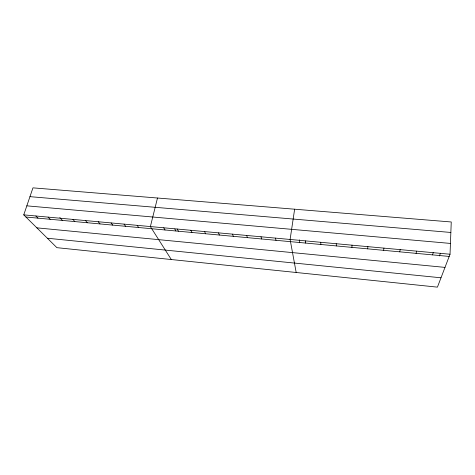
<?xml version="1.0" encoding="UTF-8"?>
<svg xmlns="http://www.w3.org/2000/svg" width="475" height="475" viewBox="0 0 475 475"><rect width="100%" height="100%" fill="white"/><g stroke="black" fill="none" stroke-linecap="round" stroke-linejoin="round"><path stroke-width="0.71" d="M351.922 247.38L351.987 245.177M450.033 254.232L451.25 221.979L32.959 187.857L23.75 214.866L56.899 247.665L437.428 287.143L450.033 254.232L23.75 214.866M367.692 248.847L367.882 246.65M383.634 250.331L383.948 248.128M294.631 209.202L290.106 239.465L296.18 272.49M399.754 251.833L400.193 249.63M157.492 198.016L150.379 226.563L171.291 259.528M416.053 253.347L416.622 251.15M432.529 254.885L433.236 252.682M439.464 255.942L440.408 253.211M29.961 196.656L450.852 232.459M26.826 205.841L450.437 243.426M25.935 217.027L449.19 256.435M36.866 227.846L444.992 267.389M47.369 238.236L441.008 277.792M35.874 215.988L37.988 218.15M48.118 217.117L50.154 219.284M59.808 217.538L62.682 220.721M72.948 219.414L74.83 221.582M85.548 220.578L87.347 222.745M98.26 221.748L99.987 223.921M111.103 222.935L112.741 225.108M124.064 224.135L125.626 226.308M137.156 225.34L138.629 227.519M163.732 227.792L165.027 229.977M174.794 228.98L175.857 230.886M177.211 229.039L178.416 231.224M190.831 230.298L191.942 232.483M204.588 231.568L205.604 233.759M218.482 232.851L219.402 235.042M232.513 234.145L233.338 236.336M246.691 235.458L247.41 237.648M261.012 236.782L261.63 238.973M275.482 238.118L275.999 240.308M299.309 239.851L299.755 242.773M305.324 240.873L305.615 243.069M320.714 242.292L320.886 244.488M336.264 243.728L336.324 245.925"/></g></svg>
